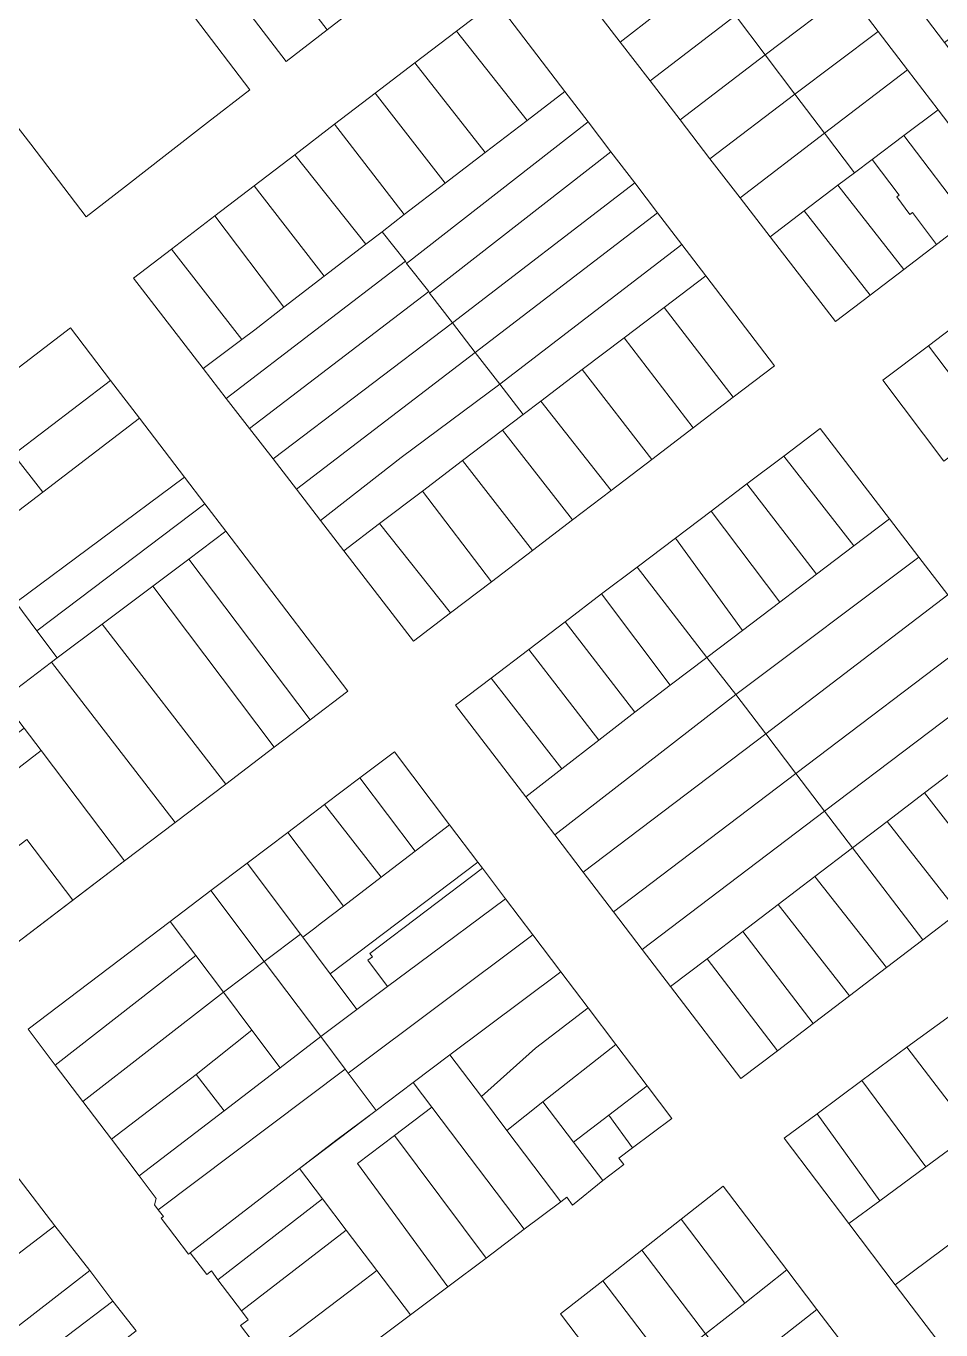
# Model space of a CAD drawing. Header units: metres. Extents: x 3873 to 16340, y -5213 to 3289.
# Drawn here: x 4145.7 to 4384.7, y 829.2 to 1169.7 of the extents above; entities that cross this region are included whole.
import ezdxf

# ---------------------------------------------------------------- set-up
doc = ezdxf.new("R2010")
doc.units = ezdxf.units.M
doc.layers.add('CONTEXTO-MANZANAS', color=8, linetype='Continuous', lineweight=0, plot=False)
doc.layers.add('CONTEXTO-PARCELAS', color=9, linetype='Continuous', lineweight=0, plot=False)

msp = doc.modelspace()

# ---------------------------------------------------------------- linework, layer by layer
at = {"layer": 'CONTEXTO-MANZANAS'}
for points in [[(4360.41, 1178.67), (4368.28, 1168.35), (4375.94, 1158.32), (4383.91, 1147.88), (4400.69, 1125.88), (4391.75, 1119.04), (4383.53, 1112.73), (4374.97, 1106.2), (4366.16, 1099.45), (4357.13, 1092.54), (4340.03, 1114.73), (4332.19, 1124.88), (4324.32, 1135.1), (4316.5, 1145.26), (4308.69, 1155.42), (4300.88, 1165.54), (4283.82, 1187.73)], [(4436.47, 1187.79), (4453.47, 1165.51), (4444.41, 1158.7), (4436.19, 1152.51), (4427.57, 1146.04), (4418.6, 1139.26), (4410.32, 1133.04), (4393.35, 1155.29), (4385.57, 1165.48), (4377.82, 1175.63)], [(4234.94, 1177.04), (4224.29, 1168.76), (4213.6, 1160.48), (4199.35, 1179.2)], [(4189.97, 1171.7), (4204.13, 1153.1), (4193.1, 1144.54), (4182.44, 1136.29), (4171.38, 1127.7), (4161.38, 1119.92), (4146.88, 1138.88), (4139.47, 1148.57), (4132.19, 1158.13), (4124.91, 1167.67), (4117.72, 1177.1)], [(4247.22, 1160.1), (4258.07, 1168.38), (4268.38, 1176.26), (4286.44, 1152.67), (4292.5, 1144.73), (4298.47, 1136.92), (4304.69, 1128.79), (4310.66, 1120.98), (4316.97, 1112.73), (4323.25, 1104.51), (4341.22, 1081.01), (4330.41, 1072.79), (4319.94, 1064.82), (4309.1, 1056.57), (4298.5, 1048.48), (4288.38, 1040.76), (4277.94, 1032.79), (4267.25, 1024.63), (4256.57, 1016.51), (4246.91, 1009.13), (4228.69, 1032.73), (4222.6, 1040.63), (4216.32, 1048.76), (4210.19, 1056.7), (4204.07, 1064.6), (4197.97, 1072.51), (4191.94, 1080.29), (4173.72, 1103.88), (4183.69, 1111.51), (4194.97, 1120.17), (4205.22, 1127.98), (4215.88, 1136.13), (4226.25, 1144.07), (4236.85, 1152.17), (4247.22, 1160.1)], [(4131.88, 1071.48), (4157.29, 1090.92), (4167.75, 1077.2)], [(4385.41, 1056.07), (4369.44, 1077.23), (4381.44, 1086.26), (4389.41, 1092.29)], [(4167.75, 1077.2), (4175.29, 1067.35), (4187.04, 1051.95), (4192.38, 1044.98), (4197.85, 1037.82), (4229.75, 996.04), (4219.91, 988.57), (4210.5, 981.42), (4197.85, 971.79), (4184.66, 961.76), (4171.41, 951.7), (4134.25, 923.51)], [(4333.94, 1050.17), (4343.63, 1057.42), (4353.13, 1064.63), (4371.25, 1041.04), (4378.91, 1031.07), (4386.47, 1021.23)], [(4389.25, 938.26), (4379.91, 931.1), (4370.47, 923.88), (4360.75, 916.48), (4351.28, 909.26), (4341.95, 902.13), (4332.41, 894.85), (4314.03, 918.88), (4306.63, 928.57), (4299.13, 938.38), (4291.22, 948.76), (4283.78, 958.48), (4276.19, 968.42), (4257.88, 992.35), (4267.16, 999.45), (4277, 1006.95), (4286.47, 1014.17), (4296, 1021.45), (4305.28, 1028.38), (4315.32, 1036.01), (4324.6, 1043.07), (4333.94, 1050.17)], [(4207.82, 822.35), (4201.72, 830.38), (4203.69, 831.88), (4201.94, 834.23), (4195.79, 842.35), (4194.07, 844.63), (4192.85, 843.7), (4188.5, 849.35), (4188.1, 849.04), (4180.94, 858.38), (4181.57, 858.85), (4180.22, 860.63), (4179.25, 861.88), (4179.69, 863.54), (4175.22, 869.45), (4167.97, 879.01), (4160.53, 888.84), (4153.29, 898.41), (4146.19, 907.79), (4183.32, 935.92), (4193.94, 943.95), (4203.44, 951.13), (4214.04, 959.17), (4223.63, 966.45), (4232.85, 973.42), (4241.88, 980.23)], [(4241.88, 980.23), (4256.32, 961.17), (4263.72, 951.38), (4264.91, 949.79), (4270.91, 941.85), (4278.07, 932.42), (4285.38, 922.76), (4292.47, 913.38), (4299.72, 903.79), (4307.91, 892.98), (4314.35, 884.48), (4304.13, 876.79), (4300.53, 874.1), (4301.82, 872.45), (4296.35, 868.23), (4288.38, 861.82), (4286.94, 863.88), (4285.38, 862.7), (4275.82, 855.51), (4265.85, 848.01), (4255.88, 840.51), (4246.1, 833.17), (4241.24, 829.51), (4233.25, 823.5)], [(4387.16, 911.38), (4401.44, 892.54), (4416.16, 873.13), (4425.19, 861.23), (4434.25, 849.26), (4440.94, 840.42), (4447.66, 831.57), (4461.13, 813.76), (4450.57, 805.95), (4439.41, 797.7), (4428.57, 789.7), (4417.69, 781.67), (4404.6, 798.95), (4400.18, 804.77), (4393.52, 813.56), (4386.35, 823.04), (4372.72, 841.04), (4360.63, 856.98), (4343.72, 879.29), (4352.32, 885.67), (4364.03, 894.35), (4375.78, 903.07), (4387.16, 911.38)], [(4110.24, 880.33), (4125.65, 892.2), (4143.87, 868.56), (4153.22, 856.45), (4162.29, 844.73), (4168.33, 836.75), (4174.47, 828.95)], [(4327.79, 866.78), (4344.42, 844.88), (4352.28, 834.53), (4360.15, 824.17), (4368.01, 813.82), (4375.88, 803.46), (4383.74, 793.11), (4400.37, 771.21), (4389.36, 762.56), (4379.14, 754.53), (4368.91, 746.5), (4357.9, 737.85), (4341.27, 759.76), (4333.4, 770.11), (4325.54, 780.47), (4317.67, 790.82), (4309.81, 801.17), (4301.95, 811.53), (4285.32, 833.43), (4296.33, 842.08), (4306.55, 850.1), (4316.78, 858.13), (4327.79, 866.78)]]:
    msp.add_lwpolyline(points, dxfattribs=at)
at = {"layer": 'CONTEXTO-PARCELAS'}
for points in [[(4224.29, 1168.76), (4210.13, 1187.29), (4220.94, 1195.42), (4234.94, 1177.04), (4224.29, 1168.76)], [(4224.29, 1168.76), (4210.13, 1187.29), (4220.94, 1195.42), (4234.94, 1177.04), (4224.29, 1168.76)], [(4283.82, 1187.73), (4293.53, 1195.13), (4310.57, 1173.01), (4300.88, 1165.54), (4283.82, 1187.73)], [(4283.82, 1187.73), (4293.53, 1195.13), (4310.57, 1173.01), (4300.88, 1165.54), (4283.82, 1187.73)], [(4283.82, 1187.73), (4293.53, 1195.13), (4310.57, 1173.01), (4300.88, 1165.54), (4283.82, 1187.73)], [(4377.82, 1175.63), (4399.28, 1191.82), (4406.94, 1181.57), (4385.57, 1165.48), (4377.82, 1175.63)], [(4377.82, 1175.63), (4399.28, 1191.82), (4406.94, 1181.57), (4385.57, 1165.48), (4377.82, 1175.63)], [(4338.75, 1162.2), (4330.97, 1172.48), (4352.53, 1189.01), (4360.41, 1178.67), (4338.75, 1162.2)], [(4338.75, 1162.2), (4330.97, 1172.48), (4352.53, 1189.01), (4360.41, 1178.67), (4338.75, 1162.2)], [(4338.75, 1162.2), (4330.97, 1172.48), (4352.53, 1189.01), (4360.41, 1178.67), (4338.75, 1162.2)], [(4199.35, 1179.2), (4210.13, 1187.29), (4224.29, 1168.76), (4213.6, 1160.48), (4199.35, 1179.2)], [(4199.35, 1179.2), (4210.13, 1187.29), (4224.29, 1168.76), (4213.6, 1160.48), (4199.35, 1179.2)], [(4319, 1179.51), (4323.41, 1182.45), (4330.97, 1172.48), (4308.69, 1155.42), (4300.88, 1165.54), (4310.57, 1173.01), (4319, 1179.51)], [(4319, 1179.51), (4323.41, 1182.45), (4330.97, 1172.48), (4308.69, 1155.42), (4300.88, 1165.54), (4310.57, 1173.01), (4319, 1179.51)], [(4319, 1179.51), (4323.41, 1182.45), (4330.97, 1172.48), (4308.69, 1155.42), (4300.88, 1165.54), (4310.57, 1173.01), (4319, 1179.51)], [(4338.75, 1162.2), (4360.41, 1178.67), (4368.28, 1168.35), (4346.53, 1151.92), (4338.75, 1162.2)], [(4338.75, 1162.2), (4360.41, 1178.67), (4368.28, 1168.35), (4346.53, 1151.92), (4338.75, 1162.2)], [(4338.75, 1162.2), (4360.41, 1178.67), (4368.28, 1168.35), (4346.53, 1151.92), (4338.75, 1162.2)], [(4258.07, 1168.38), (4268.38, 1176.26), (4286.44, 1152.67), (4276.53, 1145.07), (4258.07, 1168.38)], [(4258.07, 1168.38), (4268.38, 1176.26), (4286.44, 1152.67), (4276.53, 1145.07), (4258.07, 1168.38)], [(4258.07, 1168.38), (4268.38, 1176.26), (4286.44, 1152.67), (4276.53, 1145.07), (4258.07, 1168.38)], [(4308.69, 1155.42), (4330.97, 1172.48), (4338.75, 1162.2), (4316.5, 1145.26), (4308.69, 1155.42)], [(4308.69, 1155.42), (4330.97, 1172.48), (4338.75, 1162.2), (4316.5, 1145.26), (4308.69, 1155.42)], [(4308.69, 1155.42), (4330.97, 1172.48), (4338.75, 1162.2), (4316.5, 1145.26), (4308.69, 1155.42)], [(4247.22, 1160.1), (4258.07, 1168.38), (4276.53, 1145.07), (4265.6, 1136.67), (4247.22, 1160.1)], [(4247.22, 1160.1), (4258.07, 1168.38), (4276.53, 1145.07), (4265.6, 1136.67), (4247.22, 1160.1)], [(4247.22, 1160.1), (4258.07, 1168.38), (4276.53, 1145.07), (4265.6, 1136.67), (4247.22, 1160.1)], [(4346.53, 1151.92), (4368.28, 1168.35), (4375.94, 1158.32), (4354.25, 1141.73), (4346.53, 1151.92)], [(4346.53, 1151.92), (4368.28, 1168.35), (4375.94, 1158.32), (4354.25, 1141.73), (4346.53, 1151.92)], [(4346.53, 1151.92), (4368.28, 1168.35), (4375.94, 1158.32), (4354.25, 1141.73), (4346.53, 1151.92)], [(4316.5, 1145.26), (4338.75, 1162.2), (4346.53, 1151.92), (4324.32, 1135.1), (4316.5, 1145.26)], [(4316.5, 1145.26), (4338.75, 1162.2), (4346.53, 1151.92), (4324.32, 1135.1), (4316.5, 1145.26)], [(4316.5, 1145.26), (4338.75, 1162.2), (4346.53, 1151.92), (4324.32, 1135.1), (4316.5, 1145.26)], [(4236.85, 1152.17), (4247.22, 1160.1), (4265.6, 1136.67), (4255.13, 1128.67), (4236.85, 1152.17)], [(4236.85, 1152.17), (4247.22, 1160.1), (4265.6, 1136.67), (4255.13, 1128.67), (4236.85, 1152.17)], [(4236.85, 1152.17), (4247.22, 1160.1), (4265.6, 1136.67), (4255.13, 1128.67), (4236.85, 1152.17)], [(4362.1, 1131.42), (4354.25, 1141.73), (4375.94, 1158.32), (4383.91, 1147.88), (4374.97, 1141.13), (4366.66, 1134.85), (4362.1, 1131.42)], [(4362.1, 1131.42), (4354.25, 1141.73), (4375.94, 1158.32), (4383.91, 1147.88), (4374.97, 1141.13), (4366.66, 1134.85), (4362.1, 1131.42)], [(4362.1, 1131.42), (4354.25, 1141.73), (4375.94, 1158.32), (4383.91, 1147.88), (4374.97, 1141.13), (4366.66, 1134.85), (4362.1, 1131.42)], [(4226.25, 1144.07), (4236.85, 1152.17), (4255.13, 1128.67), (4244.47, 1120.48), (4226.25, 1144.07)], [(4226.25, 1144.07), (4236.85, 1152.17), (4255.13, 1128.67), (4244.47, 1120.48), (4226.25, 1144.07)], [(4226.25, 1144.07), (4236.85, 1152.17), (4255.13, 1128.67), (4244.47, 1120.48), (4226.25, 1144.07)], [(4255.13, 1128.67), (4265.6, 1136.67), (4276.53, 1145.07), (4286.44, 1152.67), (4292.5, 1144.73), (4245.07, 1107.73), (4244.79, 1108.35), (4238.66, 1116.01), (4244.47, 1120.48), (4255.13, 1128.67)], [(4255.13, 1128.67), (4265.6, 1136.67), (4276.53, 1145.07), (4286.44, 1152.67), (4292.5, 1144.73), (4245.07, 1107.73), (4244.79, 1108.35), (4238.66, 1116.01), (4244.47, 1120.48), (4255.13, 1128.67)], [(4255.13, 1128.67), (4265.6, 1136.67), (4276.53, 1145.07), (4286.44, 1152.67), (4292.5, 1144.73), (4245.07, 1107.73), (4244.79, 1108.35), (4238.66, 1116.01), (4244.47, 1120.48), (4255.13, 1128.67)], [(4324.32, 1135.1), (4346.53, 1151.92), (4354.25, 1141.73), (4332.19, 1124.88), (4324.32, 1135.1)], [(4324.32, 1135.1), (4346.53, 1151.92), (4354.25, 1141.73), (4332.19, 1124.88), (4324.32, 1135.1)], [(4324.32, 1135.1), (4346.53, 1151.92), (4354.25, 1141.73), (4332.19, 1124.88), (4324.32, 1135.1)], [(4374.97, 1141.13), (4383.91, 1147.88), (4400.69, 1125.88), (4391.75, 1119.04), (4374.97, 1141.13)], [(4374.97, 1141.13), (4383.91, 1147.88), (4400.69, 1125.88), (4391.75, 1119.04), (4374.97, 1141.13)], [(4374.97, 1141.13), (4383.91, 1147.88), (4400.69, 1125.88), (4391.75, 1119.04), (4374.97, 1141.13)], [(4251.1, 1099.95), (4250.88, 1100.42), (4245.07, 1107.73), (4292.5, 1144.73), (4298.47, 1136.92), (4251.1, 1099.95)], [(4251.1, 1099.95), (4250.88, 1100.42), (4245.07, 1107.73), (4292.5, 1144.73), (4298.47, 1136.92), (4251.1, 1099.95)], [(4251.1, 1099.95), (4250.88, 1100.42), (4245.07, 1107.73), (4292.5, 1144.73), (4298.47, 1136.92), (4251.1, 1099.95)], [(4215.88, 1136.13), (4226.25, 1144.07), (4244.47, 1120.48), (4238.66, 1116.01), (4234.44, 1112.79), (4215.88, 1136.13)], [(4215.88, 1136.13), (4226.25, 1144.07), (4244.47, 1120.48), (4238.66, 1116.01), (4234.44, 1112.79), (4215.88, 1136.13)], [(4215.88, 1136.13), (4226.25, 1144.07), (4244.47, 1120.48), (4238.66, 1116.01), (4234.44, 1112.79), (4215.88, 1136.13)], [(4332.19, 1124.88), (4354.25, 1141.73), (4362.1, 1131.42), (4357.75, 1128.17), (4348.91, 1121.45), (4340.03, 1114.73), (4332.19, 1124.88)], [(4332.19, 1124.88), (4354.25, 1141.73), (4362.1, 1131.42), (4357.75, 1128.17), (4348.91, 1121.45), (4340.03, 1114.73), (4332.19, 1124.88)], [(4332.19, 1124.88), (4354.25, 1141.73), (4362.1, 1131.42), (4357.75, 1128.17), (4348.91, 1121.45), (4340.03, 1114.73), (4332.19, 1124.88)], [(4383.53, 1112.73), (4377.22, 1121.04), (4376.53, 1120.51), (4373.13, 1125.17), (4373.72, 1125.6), (4366.66, 1134.85), (4374.97, 1141.13), (4391.75, 1119.04), (4383.53, 1112.73)], [(4383.53, 1112.73), (4377.22, 1121.04), (4376.53, 1120.51), (4373.13, 1125.17), (4373.72, 1125.6), (4366.66, 1134.85), (4374.97, 1141.13), (4391.75, 1119.04), (4383.53, 1112.73)], [(4383.53, 1112.73), (4377.22, 1121.04), (4376.53, 1120.51), (4373.13, 1125.17), (4373.72, 1125.6), (4366.66, 1134.85), (4374.97, 1141.13), (4391.75, 1119.04), (4383.53, 1112.73)], [(4205.22, 1127.98), (4215.88, 1136.13), (4234.44, 1112.79), (4223.57, 1104.45), (4205.22, 1127.98)], [(4205.22, 1127.98), (4215.88, 1136.13), (4234.44, 1112.79), (4223.57, 1104.45), (4205.22, 1127.98)], [(4205.22, 1127.98), (4215.88, 1136.13), (4234.44, 1112.79), (4223.57, 1104.45), (4205.22, 1127.98)], [(4257.03, 1092.23), (4251.1, 1099.95), (4298.47, 1136.92), (4304.69, 1128.79), (4257.03, 1092.23)], [(4257.03, 1092.23), (4251.1, 1099.95), (4298.47, 1136.92), (4304.69, 1128.79), (4257.03, 1092.23)], [(4257.03, 1092.23), (4251.1, 1099.95), (4298.47, 1136.92), (4304.69, 1128.79), (4257.03, 1092.23)], [(4362.1, 1131.42), (4366.66, 1134.85), (4373.72, 1125.6), (4373.13, 1125.17), (4376.53, 1120.51), (4377.22, 1121.04), (4383.53, 1112.73), (4374.97, 1106.2), (4357.75, 1128.17), (4362.1, 1131.42)], [(4362.1, 1131.42), (4366.66, 1134.85), (4373.72, 1125.6), (4373.13, 1125.17), (4376.53, 1120.51), (4377.22, 1121.04), (4383.53, 1112.73), (4374.97, 1106.2), (4357.75, 1128.17), (4362.1, 1131.42)], [(4362.1, 1131.42), (4366.66, 1134.85), (4373.72, 1125.6), (4373.13, 1125.17), (4376.53, 1120.51), (4377.22, 1121.04), (4383.53, 1112.73), (4374.97, 1106.2), (4357.75, 1128.17), (4362.1, 1131.42)], [(4194.97, 1120.17), (4205.22, 1127.98), (4223.57, 1104.45), (4213, 1096.29), (4194.97, 1120.17)], [(4194.97, 1120.17), (4205.22, 1127.98), (4223.57, 1104.45), (4213, 1096.29), (4194.97, 1120.17)], [(4194.97, 1120.17), (4205.22, 1127.98), (4223.57, 1104.45), (4213, 1096.29), (4194.97, 1120.17)], [(4257.03, 1092.23), (4304.69, 1128.79), (4310.66, 1120.98), (4263.03, 1084.51), (4257.03, 1092.23)], [(4257.03, 1092.23), (4304.69, 1128.79), (4310.66, 1120.98), (4263.03, 1084.51), (4257.03, 1092.23)], [(4257.03, 1092.23), (4304.69, 1128.79), (4310.66, 1120.98), (4263.03, 1084.51), (4257.03, 1092.23)], [(4348.91, 1121.45), (4357.75, 1128.17), (4374.97, 1106.2), (4366.16, 1099.45), (4348.91, 1121.45)], [(4348.91, 1121.45), (4357.75, 1128.17), (4374.97, 1106.2), (4366.16, 1099.45), (4348.91, 1121.45)], [(4348.91, 1121.45), (4357.75, 1128.17), (4374.97, 1106.2), (4366.16, 1099.45), (4348.91, 1121.45)], [(4269.44, 1076.23), (4263.03, 1084.51), (4310.66, 1120.98), (4316.97, 1112.73), (4269.44, 1076.23)], [(4269.44, 1076.23), (4263.03, 1084.51), (4310.66, 1120.98), (4316.97, 1112.73), (4269.44, 1076.23)], [(4269.44, 1076.23), (4263.03, 1084.51), (4310.66, 1120.98), (4316.97, 1112.73), (4269.44, 1076.23)], [(4357.13, 1092.54), (4340.03, 1114.73), (4348.91, 1121.45), (4366.16, 1099.45), (4357.13, 1092.54)], [(4357.13, 1092.54), (4340.03, 1114.73), (4348.91, 1121.45), (4366.16, 1099.45), (4357.13, 1092.54)], [(4357.13, 1092.54), (4340.03, 1114.73), (4348.91, 1121.45), (4366.16, 1099.45), (4357.13, 1092.54)], [(4202.04, 1087.88), (4183.69, 1111.51), (4194.97, 1120.17), (4213, 1096.29), (4205.41, 1090.42), (4202.04, 1087.88)], [(4202.04, 1087.88), (4183.69, 1111.51), (4194.97, 1120.17), (4213, 1096.29), (4205.41, 1090.42), (4202.04, 1087.88)], [(4202.04, 1087.88), (4183.69, 1111.51), (4194.97, 1120.17), (4213, 1096.29), (4205.41, 1090.42), (4202.04, 1087.88)], [(4191.94, 1080.29), (4202.04, 1087.88), (4205.41, 1090.42), (4213, 1096.29), (4223.57, 1104.45), (4234.44, 1112.79), (4238.66, 1116.01), (4244.79, 1108.35), (4197.97, 1072.51), (4191.94, 1080.29)], [(4191.94, 1080.29), (4202.04, 1087.88), (4205.41, 1090.42), (4213, 1096.29), (4223.57, 1104.45), (4234.44, 1112.79), (4238.66, 1116.01), (4244.79, 1108.35), (4197.97, 1072.51), (4191.94, 1080.29)], [(4191.94, 1080.29), (4202.04, 1087.88), (4205.41, 1090.42), (4213, 1096.29), (4223.57, 1104.45), (4234.44, 1112.79), (4238.66, 1116.01), (4244.79, 1108.35), (4197.97, 1072.51), (4191.94, 1080.29)], [(4173.72, 1103.88), (4183.69, 1111.51), (4202.04, 1087.88), (4191.94, 1080.29), (4173.72, 1103.88)], [(4173.72, 1103.88), (4183.69, 1111.51), (4202.04, 1087.88), (4191.94, 1080.29), (4173.72, 1103.88)], [(4173.72, 1103.88), (4183.69, 1111.51), (4202.04, 1087.88), (4191.94, 1080.29), (4173.72, 1103.88)], [(4269.44, 1076.23), (4316.97, 1112.73), (4323.25, 1104.51), (4312.38, 1096.26), (4301.94, 1088.32), (4290.97, 1080.01), (4280.1, 1071.76), (4275.57, 1068.32), (4269.44, 1076.23)], [(4269.44, 1076.23), (4316.97, 1112.73), (4323.25, 1104.51), (4312.38, 1096.26), (4301.94, 1088.32), (4290.97, 1080.01), (4280.1, 1071.76), (4275.57, 1068.32), (4269.44, 1076.23)], [(4269.44, 1076.23), (4316.97, 1112.73), (4323.25, 1104.51), (4312.38, 1096.26), (4301.94, 1088.32), (4290.97, 1080.01), (4280.1, 1071.76), (4275.57, 1068.32), (4269.44, 1076.23)], [(4204.07, 1064.6), (4197.97, 1072.51), (4244.79, 1108.35), (4245.07, 1107.73), (4250.88, 1100.42), (4204.07, 1064.6)], [(4204.07, 1064.6), (4197.97, 1072.51), (4244.79, 1108.35), (4245.07, 1107.73), (4250.88, 1100.42), (4204.07, 1064.6)], [(4204.07, 1064.6), (4197.97, 1072.51), (4244.79, 1108.35), (4245.07, 1107.73), (4250.88, 1100.42), (4204.07, 1064.6)], [(4312.38, 1096.26), (4323.25, 1104.51), (4341.22, 1081.01), (4330.41, 1072.79), (4312.38, 1096.26)], [(4312.38, 1096.26), (4323.25, 1104.51), (4341.22, 1081.01), (4330.41, 1072.79), (4312.38, 1096.26)], [(4312.38, 1096.26), (4323.25, 1104.51), (4341.22, 1081.01), (4330.41, 1072.79), (4312.38, 1096.26)], [(4204.07, 1064.6), (4250.88, 1100.42), (4251.1, 1099.95), (4257.03, 1092.23), (4210.19, 1056.7), (4204.07, 1064.6)], [(4204.07, 1064.6), (4250.88, 1100.42), (4251.1, 1099.95), (4257.03, 1092.23), (4210.19, 1056.7), (4204.07, 1064.6)], [(4204.07, 1064.6), (4250.88, 1100.42), (4251.1, 1099.95), (4257.03, 1092.23), (4210.19, 1056.7), (4204.07, 1064.6)], [(4301.94, 1088.32), (4312.38, 1096.26), (4330.41, 1072.79), (4319.94, 1064.82), (4301.94, 1088.32)], [(4301.94, 1088.32), (4312.38, 1096.26), (4330.41, 1072.79), (4319.94, 1064.82), (4301.94, 1088.32)], [(4301.94, 1088.32), (4312.38, 1096.26), (4330.41, 1072.79), (4319.94, 1064.82), (4301.94, 1088.32)], [(4157.29, 1090.92), (4167.75, 1077.2), (4142.38, 1057.85), (4131.88, 1071.48), (4157.29, 1090.92)], [(4157.29, 1090.92), (4167.75, 1077.2), (4142.38, 1057.85), (4131.88, 1071.48), (4157.29, 1090.92)], [(4216.32, 1048.76), (4210.19, 1056.7), (4257.03, 1092.23), (4263.03, 1084.51), (4216.32, 1048.76)], [(4216.32, 1048.76), (4210.19, 1056.7), (4257.03, 1092.23), (4263.03, 1084.51), (4216.32, 1048.76)], [(4216.32, 1048.76), (4210.19, 1056.7), (4257.03, 1092.23), (4263.03, 1084.51), (4216.32, 1048.76)], [(4397.41, 1065.1), (4381.44, 1086.26), (4389.41, 1092.29), (4405.41, 1071.13), (4397.41, 1065.1)], [(4397.41, 1065.1), (4381.44, 1086.26), (4389.41, 1092.29), (4405.41, 1071.13), (4397.41, 1065.1)], [(4397.41, 1065.1), (4381.44, 1086.26), (4389.41, 1092.29), (4405.41, 1071.13), (4397.41, 1065.1)], [(4309.1, 1056.57), (4290.97, 1080.01), (4301.94, 1088.32), (4319.94, 1064.82), (4309.1, 1056.57)], [(4309.1, 1056.57), (4290.97, 1080.01), (4301.94, 1088.32), (4319.94, 1064.82), (4309.1, 1056.57)], [(4309.1, 1056.57), (4290.97, 1080.01), (4301.94, 1088.32), (4319.94, 1064.82), (4309.1, 1056.57)], [(4369.44, 1077.23), (4381.44, 1086.26), (4397.41, 1065.1), (4385.41, 1056.07), (4369.44, 1077.23)], [(4369.44, 1077.23), (4381.44, 1086.26), (4397.41, 1065.1), (4385.41, 1056.07), (4369.44, 1077.23)], [(4369.44, 1077.23), (4381.44, 1086.26), (4397.41, 1065.1), (4385.41, 1056.07), (4369.44, 1077.23)], [(4269.44, 1076.23), (4243.66, 1057.1), (4222.6, 1040.63), (4216.32, 1048.76), (4263.03, 1084.51), (4269.44, 1076.23)], [(4269.44, 1076.23), (4243.66, 1057.1), (4222.6, 1040.63), (4216.32, 1048.76), (4263.03, 1084.51), (4269.44, 1076.23)], [(4269.44, 1076.23), (4243.66, 1057.1), (4222.6, 1040.63), (4216.32, 1048.76), (4263.03, 1084.51), (4269.44, 1076.23)], [(4298.5, 1048.48), (4280.1, 1071.76), (4290.97, 1080.01), (4309.1, 1056.57), (4298.5, 1048.48)], [(4298.5, 1048.48), (4280.1, 1071.76), (4290.97, 1080.01), (4309.1, 1056.57), (4298.5, 1048.48)], [(4298.5, 1048.48), (4280.1, 1071.76), (4290.97, 1080.01), (4309.1, 1056.57), (4298.5, 1048.48)], [(4167.75, 1077.2), (4175.29, 1067.35), (4150.04, 1047.98), (4142.38, 1057.85), (4167.75, 1077.2)], [(4167.75, 1077.2), (4175.29, 1067.35), (4150.04, 1047.98), (4142.38, 1057.85), (4167.75, 1077.2)], [(4275.57, 1068.32), (4270.13, 1064.2), (4259.66, 1056.26), (4249.19, 1048.29), (4238, 1039.82), (4228.69, 1032.73), (4222.6, 1040.63), (4243.66, 1057.1), (4269.44, 1076.23), (4275.57, 1068.32)], [(4275.57, 1068.32), (4270.13, 1064.2), (4259.66, 1056.26), (4249.19, 1048.29), (4238, 1039.82), (4228.69, 1032.73), (4222.6, 1040.63), (4243.66, 1057.1), (4269.44, 1076.23), (4275.57, 1068.32)], [(4275.57, 1068.32), (4270.13, 1064.2), (4259.66, 1056.26), (4249.19, 1048.29), (4238, 1039.82), (4228.69, 1032.73), (4222.6, 1040.63), (4243.66, 1057.1), (4269.44, 1076.23), (4275.57, 1068.32)], [(4131.88, 1071.48), (4142.38, 1057.85), (4150.04, 1047.98), (4140.82, 1040.92), (4123, 1064.7), (4131.88, 1071.48)], [(4131.88, 1071.48), (4142.38, 1057.85), (4150.04, 1047.98), (4140.82, 1040.92), (4123, 1064.7), (4131.88, 1071.48)], [(4288.38, 1040.76), (4270.13, 1064.2), (4275.57, 1068.32), (4280.1, 1071.76), (4298.5, 1048.48), (4288.38, 1040.76)], [(4288.38, 1040.76), (4270.13, 1064.2), (4275.57, 1068.32), (4280.1, 1071.76), (4298.5, 1048.48), (4288.38, 1040.76)], [(4288.38, 1040.76), (4270.13, 1064.2), (4275.57, 1068.32), (4280.1, 1071.76), (4298.5, 1048.48), (4288.38, 1040.76)], [(4131.19, 1010.23), (4122.13, 1021.55), (4122.38, 1021.73), (4134.41, 1030.73), (4131.85, 1034.04), (4140.82, 1040.92), (4150.04, 1047.98), (4175.29, 1067.35), (4187.04, 1051.95), (4143, 1019.17), (4131.19, 1010.23)], [(4131.19, 1010.23), (4122.13, 1021.55), (4122.38, 1021.73), (4134.41, 1030.73), (4131.85, 1034.04), (4140.82, 1040.92), (4150.04, 1047.98), (4175.29, 1067.35), (4187.04, 1051.95), (4143, 1019.17), (4131.19, 1010.23)], [(4259.66, 1056.26), (4270.13, 1064.2), (4288.38, 1040.76), (4277.94, 1032.79), (4259.66, 1056.26)], [(4259.66, 1056.26), (4270.13, 1064.2), (4288.38, 1040.76), (4277.94, 1032.79), (4259.66, 1056.26)], [(4259.66, 1056.26), (4270.13, 1064.2), (4288.38, 1040.76), (4277.94, 1032.79), (4259.66, 1056.26)], [(4343.63, 1057.42), (4353.13, 1064.63), (4371.25, 1041.04), (4361.94, 1033.98), (4343.63, 1057.42)], [(4343.63, 1057.42), (4353.13, 1064.63), (4371.25, 1041.04), (4361.94, 1033.98), (4343.63, 1057.42)], [(4249.19, 1048.29), (4259.66, 1056.26), (4277.94, 1032.79), (4267.25, 1024.63), (4249.19, 1048.29)], [(4249.19, 1048.29), (4259.66, 1056.26), (4277.94, 1032.79), (4267.25, 1024.63), (4249.19, 1048.29)], [(4249.19, 1048.29), (4259.66, 1056.26), (4277.94, 1032.79), (4267.25, 1024.63), (4249.19, 1048.29)], [(4333.94, 1050.17), (4343.63, 1057.42), (4361.94, 1033.98), (4352.16, 1026.57), (4333.94, 1050.17)], [(4333.94, 1050.17), (4343.63, 1057.42), (4361.94, 1033.98), (4352.16, 1026.57), (4333.94, 1050.17)], [(4148.5, 1011.82), (4143, 1019.17), (4187.04, 1051.95), (4192.38, 1044.98), (4148.5, 1011.82)], [(4148.5, 1011.82), (4143, 1019.17), (4187.04, 1051.95), (4192.38, 1044.98), (4148.5, 1011.82)], [(4324.6, 1043.07), (4333.94, 1050.17), (4352.16, 1026.57), (4342.6, 1019.32), (4324.6, 1043.07)], [(4324.6, 1043.07), (4333.94, 1050.17), (4352.16, 1026.57), (4342.6, 1019.32), (4324.6, 1043.07)], [(4238, 1039.82), (4249.19, 1048.29), (4267.25, 1024.63), (4256.57, 1016.51), (4238, 1039.82)], [(4238, 1039.82), (4249.19, 1048.29), (4267.25, 1024.63), (4256.57, 1016.51), (4238, 1039.82)], [(4238, 1039.82), (4249.19, 1048.29), (4267.25, 1024.63), (4256.57, 1016.51), (4238, 1039.82)], [(4148.5, 1011.82), (4192.38, 1044.98), (4197.85, 1037.82), (4188.16, 1030.54), (4178.75, 1023.48), (4165.57, 1013.54), (4153.82, 1004.73), (4148.5, 1011.82)], [(4148.5, 1011.82), (4192.38, 1044.98), (4197.85, 1037.82), (4188.16, 1030.54), (4178.75, 1023.48), (4165.57, 1013.54), (4153.82, 1004.73), (4148.5, 1011.82)], [(4315.32, 1036.01), (4324.6, 1043.07), (4342.6, 1019.32), (4332.82, 1011.92), (4315.32, 1036.01)], [(4315.32, 1036.01), (4324.6, 1043.07), (4342.6, 1019.32), (4332.82, 1011.92), (4315.32, 1036.01)], [(4228.69, 1032.73), (4238, 1039.82), (4256.57, 1016.51), (4246.91, 1009.13), (4228.69, 1032.73)], [(4228.69, 1032.73), (4238, 1039.82), (4256.57, 1016.51), (4246.91, 1009.13), (4228.69, 1032.73)], [(4228.69, 1032.73), (4238, 1039.82), (4256.57, 1016.51), (4246.91, 1009.13), (4228.69, 1032.73)], [(4323.47, 1004.82), (4332.82, 1011.92), (4342.6, 1019.32), (4352.16, 1026.57), (4361.94, 1033.98), (4371.25, 1041.04), (4378.91, 1031.07), (4331.1, 995.13), (4323.47, 1004.82)], [(4323.47, 1004.82), (4332.82, 1011.92), (4342.6, 1019.32), (4352.16, 1026.57), (4361.94, 1033.98), (4371.25, 1041.04), (4378.91, 1031.07), (4331.1, 995.13), (4323.47, 1004.82)], [(4188.16, 1030.54), (4197.85, 1037.82), (4229.75, 996.04), (4219.91, 988.57), (4188.16, 1030.54)], [(4188.16, 1030.54), (4197.85, 1037.82), (4229.75, 996.04), (4219.91, 988.57), (4188.16, 1030.54)], [(4305.28, 1028.38), (4315.32, 1036.01), (4332.82, 1011.92), (4323.47, 1004.82), (4305.28, 1028.38)], [(4305.28, 1028.38), (4315.32, 1036.01), (4332.82, 1011.92), (4323.47, 1004.82), (4305.28, 1028.38)], [(4178.75, 1023.48), (4188.16, 1030.54), (4219.91, 988.57), (4210.5, 981.42), (4178.75, 1023.48)], [(4178.75, 1023.48), (4188.16, 1030.54), (4219.91, 988.57), (4210.5, 981.42), (4178.75, 1023.48)], [(4296, 1021.45), (4305.28, 1028.38), (4323.47, 1004.82), (4313.94, 997.6), (4296, 1021.45)], [(4296, 1021.45), (4305.28, 1028.38), (4323.47, 1004.82), (4313.94, 997.6), (4296, 1021.45)], [(4338.88, 984.92), (4331.1, 995.13), (4378.91, 1031.07), (4386.47, 1021.23), (4338.88, 984.92)], [(4338.88, 984.92), (4331.1, 995.13), (4378.91, 1031.07), (4386.47, 1021.23), (4338.88, 984.92)], [(4197.85, 971.79), (4165.57, 1013.54), (4178.75, 1023.48), (4210.5, 981.42), (4197.85, 971.79)], [(4197.85, 971.79), (4165.57, 1013.54), (4178.75, 1023.48), (4210.5, 981.42), (4197.85, 971.79)], [(4091.16, 979.85), (4131.19, 1010.23), (4143, 1019.17), (4148.5, 1011.82), (4153.82, 1004.73), (4152.32, 1003.6), (4139.5, 993.88), (4102.13, 965.51), (4091.16, 979.85)], [(4091.16, 979.85), (4131.19, 1010.23), (4143, 1019.17), (4148.5, 1011.82), (4153.82, 1004.73), (4152.32, 1003.6), (4139.5, 993.88), (4102.13, 965.51), (4091.16, 979.85)], [(4286.47, 1014.17), (4296, 1021.45), (4313.94, 997.6), (4304.66, 990.57), (4286.47, 1014.17)], [(4286.47, 1014.17), (4296, 1021.45), (4313.94, 997.6), (4304.66, 990.57), (4286.47, 1014.17)], [(4346.78, 974.54), (4338.88, 984.92), (4386.47, 1021.23), (4394.53, 1010.76), (4346.78, 974.54)], [(4346.78, 974.54), (4338.88, 984.92), (4386.47, 1021.23), (4394.53, 1010.76), (4346.78, 974.54)], [(4153.82, 1004.73), (4165.57, 1013.54), (4197.85, 971.79), (4184.66, 961.76), (4152.32, 1003.6), (4153.82, 1004.73)], [(4153.82, 1004.73), (4165.57, 1013.54), (4197.85, 971.79), (4184.66, 961.76), (4152.32, 1003.6), (4153.82, 1004.73)], [(4277, 1006.95), (4286.47, 1014.17), (4304.66, 990.57), (4295.28, 983.26), (4277, 1006.95)], [(4277, 1006.95), (4286.47, 1014.17), (4304.66, 990.57), (4295.28, 983.26), (4277, 1006.95)], [(4346.78, 974.54), (4394.53, 1010.76), (4402.1, 1000.95), (4354.28, 964.7), (4346.78, 974.54)], [(4346.78, 974.54), (4394.53, 1010.76), (4402.1, 1000.95), (4354.28, 964.7), (4346.78, 974.54)], [(4267.16, 999.45), (4277, 1006.95), (4295.28, 983.26), (4285.63, 975.76), (4267.16, 999.45)], [(4267.16, 999.45), (4277, 1006.95), (4295.28, 983.26), (4285.63, 975.76), (4267.16, 999.45)], [(4285.63, 975.76), (4295.28, 983.26), (4304.66, 990.57), (4313.94, 997.6), (4323.47, 1004.82), (4331.1, 995.13), (4283.78, 958.48), (4276.19, 968.42), (4285.63, 975.76)], [(4285.63, 975.76), (4295.28, 983.26), (4304.66, 990.57), (4313.94, 997.6), (4323.47, 1004.82), (4331.1, 995.13), (4283.78, 958.48), (4276.19, 968.42), (4285.63, 975.76)], [(4139.5, 993.88), (4152.32, 1003.6), (4184.66, 961.76), (4171.41, 951.7), (4149.6, 980.54), (4145.15, 986.42), (4139.5, 993.88)], [(4139.5, 993.88), (4152.32, 1003.6), (4184.66, 961.76), (4171.41, 951.7), (4149.6, 980.54), (4145.15, 986.42), (4139.5, 993.88)], [(4257.88, 992.35), (4267.16, 999.45), (4285.63, 975.76), (4276.19, 968.42), (4257.88, 992.35)], [(4257.88, 992.35), (4267.16, 999.45), (4285.63, 975.76), (4276.19, 968.42), (4257.88, 992.35)], [(4402.1, 1000.95), (4409.35, 991.51), (4399.53, 984.04), (4389.75, 976.6), (4380.35, 969.48), (4370.63, 962.04), (4361.6, 955.13), (4354.28, 964.7), (4402.1, 1000.95)], [(4402.1, 1000.95), (4409.35, 991.51), (4399.53, 984.04), (4389.75, 976.6), (4380.35, 969.48), (4370.63, 962.04), (4361.6, 955.13), (4354.28, 964.7), (4402.1, 1000.95)], [(4283.78, 958.48), (4331.1, 995.13), (4338.88, 984.92), (4291.22, 948.76), (4283.78, 958.48)], [(4283.78, 958.48), (4331.1, 995.13), (4338.88, 984.92), (4291.22, 948.76), (4283.78, 958.48)], [(4132.01, 976.36), (4145.15, 986.42), (4149.6, 980.54), (4112.5, 951.95), (4107.52, 958.46), (4121.78, 969.62), (4131.49, 977.05), (4132.01, 976.36)], [(4132.01, 976.36), (4145.15, 986.42), (4149.6, 980.54), (4112.5, 951.95), (4107.52, 958.46), (4121.78, 969.62), (4131.49, 977.05), (4132.01, 976.36)], [(4299.13, 938.38), (4291.22, 948.76), (4338.88, 984.92), (4346.78, 974.54), (4299.13, 938.38)], [(4299.13, 938.38), (4291.22, 948.76), (4338.88, 984.92), (4346.78, 974.54), (4299.13, 938.38)], [(4122.22, 939.24), (4112.5, 951.95), (4149.6, 980.54), (4171.41, 951.7), (4157.87, 941.42), (4145.83, 957.29), (4122.22, 939.24)], [(4122.22, 939.24), (4112.5, 951.95), (4149.6, 980.54), (4171.41, 951.7), (4157.87, 941.42), (4145.83, 957.29), (4122.22, 939.24)], [(4247.28, 954.23), (4232.85, 973.42), (4241.88, 980.23), (4256.32, 961.17), (4247.28, 954.23)], [(4247.28, 954.23), (4232.85, 973.42), (4241.88, 980.23), (4256.32, 961.17), (4247.28, 954.23)], [(4247.28, 954.23), (4232.85, 973.42), (4241.88, 980.23), (4256.32, 961.17), (4247.28, 954.23)], [(4299.13, 938.38), (4346.78, 974.54), (4354.28, 964.7), (4306.63, 928.57), (4299.13, 938.38)], [(4299.13, 938.38), (4346.78, 974.54), (4354.28, 964.7), (4306.63, 928.57), (4299.13, 938.38)], [(4398.88, 945.6), (4380.35, 969.48), (4389.75, 976.6), (4408.44, 952.88), (4398.88, 945.6)], [(4398.88, 945.6), (4380.35, 969.48), (4389.75, 976.6), (4408.44, 952.88), (4398.88, 945.6)], [(4238.44, 947.48), (4223.63, 966.45), (4232.85, 973.42), (4247.28, 954.23), (4238.44, 947.48)], [(4238.44, 947.48), (4223.63, 966.45), (4232.85, 973.42), (4247.28, 954.23), (4238.44, 947.48)], [(4238.44, 947.48), (4223.63, 966.45), (4232.85, 973.42), (4247.28, 954.23), (4238.44, 947.48)], [(4389.25, 938.26), (4370.63, 962.04), (4380.35, 969.48), (4398.88, 945.6), (4389.25, 938.26)], [(4389.25, 938.26), (4370.63, 962.04), (4380.35, 969.48), (4398.88, 945.6), (4389.25, 938.26)], [(4228.57, 939.92), (4214.04, 959.17), (4223.63, 966.45), (4238.44, 947.48), (4228.57, 939.92)], [(4228.57, 939.92), (4214.04, 959.17), (4223.63, 966.45), (4238.44, 947.48), (4228.57, 939.92)], [(4228.57, 939.92), (4214.04, 959.17), (4223.63, 966.45), (4238.44, 947.48), (4228.57, 939.92)], [(4306.63, 928.57), (4354.28, 964.7), (4361.6, 955.13), (4351.69, 947.6), (4342.1, 940.29), (4332.88, 933.26), (4323.58, 926.17), (4314.03, 918.88), (4306.63, 928.57)], [(4306.63, 928.57), (4354.28, 964.7), (4361.6, 955.13), (4351.69, 947.6), (4342.1, 940.29), (4332.88, 933.26), (4323.58, 926.17), (4314.03, 918.88), (4306.63, 928.57)], [(4228.57, 939.92), (4238.44, 947.48), (4247.28, 954.23), (4256.32, 961.17), (4263.72, 951.38), (4225.1, 922.26), (4217.97, 931.76), (4220.79, 933.88), (4222.88, 935.57), (4228.57, 939.92)], [(4228.57, 939.92), (4238.44, 947.48), (4247.28, 954.23), (4256.32, 961.17), (4263.72, 951.38), (4225.1, 922.26), (4217.97, 931.76), (4220.79, 933.88), (4222.88, 935.57), (4228.57, 939.92)], [(4228.57, 939.92), (4238.44, 947.48), (4247.28, 954.23), (4256.32, 961.17), (4263.72, 951.38), (4225.1, 922.26), (4217.97, 931.76), (4220.79, 933.88), (4222.88, 935.57), (4228.57, 939.92)], [(4361.6, 955.13), (4370.63, 962.04), (4389.25, 938.26), (4379.91, 931.1), (4361.6, 955.13)], [(4361.6, 955.13), (4370.63, 962.04), (4389.25, 938.26), (4379.91, 931.1), (4361.6, 955.13)], [(4145.83, 957.29), (4157.87, 941.42), (4134.25, 923.51), (4122.22, 939.24), (4145.83, 957.29)], [(4145.83, 957.29), (4157.87, 941.42), (4134.25, 923.51), (4122.22, 939.24), (4145.83, 957.29)], [(4217.97, 931.76), (4217.35, 932.6), (4203.44, 951.13), (4214.04, 959.17), (4228.57, 939.92), (4222.88, 935.57), (4220.79, 933.88), (4217.97, 931.76)], [(4217.97, 931.76), (4217.35, 932.6), (4203.44, 951.13), (4214.04, 959.17), (4228.57, 939.92), (4222.88, 935.57), (4220.79, 933.88), (4217.97, 931.76)], [(4217.97, 931.76), (4217.35, 932.6), (4203.44, 951.13), (4214.04, 959.17), (4228.57, 939.92), (4222.88, 935.57), (4220.79, 933.88), (4217.97, 931.76)], [(4351.69, 947.6), (4361.6, 955.13), (4379.91, 931.1), (4370.47, 923.88), (4351.69, 947.6)], [(4351.69, 947.6), (4361.6, 955.13), (4379.91, 931.1), (4370.47, 923.88), (4351.69, 947.6)], [(4207.85, 925.42), (4193.94, 943.95), (4203.44, 951.13), (4217.35, 932.6), (4207.85, 925.42)], [(4207.85, 925.42), (4193.94, 943.95), (4203.44, 951.13), (4217.35, 932.6), (4207.85, 925.42)], [(4207.85, 925.42), (4193.94, 943.95), (4203.44, 951.13), (4217.35, 932.6), (4207.85, 925.42)], [(4225.1, 922.26), (4263.72, 951.38), (4264.91, 949.79), (4235.44, 927.57), (4236.13, 926.63), (4234.97, 925.76), (4240.1, 918.88), (4232.1, 912.88), (4225.1, 922.26)], [(4225.1, 922.26), (4263.72, 951.38), (4264.91, 949.79), (4235.44, 927.57), (4236.13, 926.63), (4234.97, 925.76), (4240.1, 918.88), (4232.1, 912.88), (4225.1, 922.26)], [(4225.1, 922.26), (4263.72, 951.38), (4264.91, 949.79), (4235.44, 927.57), (4236.13, 926.63), (4234.97, 925.76), (4240.1, 918.88), (4232.1, 912.88), (4225.1, 922.26)], [(4236.13, 926.63), (4235.44, 927.57), (4264.91, 949.79), (4270.91, 941.85), (4248.16, 924.88), (4240.1, 918.88), (4234.97, 925.76), (4236.13, 926.63)], [(4236.13, 926.63), (4235.44, 927.57), (4264.91, 949.79), (4270.91, 941.85), (4248.16, 924.88), (4240.1, 918.88), (4234.97, 925.76), (4236.13, 926.63)], [(4236.13, 926.63), (4235.44, 927.57), (4264.91, 949.79), (4270.91, 941.85), (4248.16, 924.88), (4240.1, 918.88), (4234.97, 925.76), (4236.13, 926.63)], [(4342.1, 940.29), (4351.69, 947.6), (4370.47, 923.88), (4360.75, 916.48), (4342.1, 940.29)], [(4342.1, 940.29), (4351.69, 947.6), (4370.47, 923.88), (4360.75, 916.48), (4342.1, 940.29)], [(4197.29, 917.42), (4190.05, 926.99), (4183.32, 935.92), (4193.94, 943.95), (4207.85, 925.42), (4197.29, 917.42)], [(4197.29, 917.42), (4190.05, 926.99), (4183.32, 935.92), (4193.94, 943.95), (4207.85, 925.42), (4197.29, 917.42)], [(4197.29, 917.42), (4190.05, 926.99), (4183.32, 935.92), (4193.94, 943.95), (4207.85, 925.42), (4197.29, 917.42)], [(4229.04, 897.29), (4222.63, 905.82), (4232.1, 912.88), (4240.1, 918.88), (4248.16, 924.88), (4270.91, 941.85), (4278.07, 932.42), (4229.82, 896.26), (4229.04, 897.29)], [(4229.04, 897.29), (4222.63, 905.82), (4232.1, 912.88), (4240.1, 918.88), (4248.16, 924.88), (4270.91, 941.85), (4278.07, 932.42), (4229.82, 896.26), (4229.04, 897.29)], [(4229.04, 897.29), (4222.63, 905.82), (4232.1, 912.88), (4240.1, 918.88), (4248.16, 924.88), (4270.91, 941.85), (4278.07, 932.42), (4229.82, 896.26), (4229.04, 897.29)], [(4332.88, 933.26), (4342.1, 940.29), (4360.75, 916.48), (4351.28, 909.26), (4332.88, 933.26)], [(4332.88, 933.26), (4342.1, 940.29), (4360.75, 916.48), (4351.28, 909.26), (4332.88, 933.26)], [(4190.05, 926.99), (4153.29, 898.41), (4146.19, 907.79), (4183.32, 935.92), (4190.05, 926.99)], [(4190.05, 926.99), (4153.29, 898.41), (4146.19, 907.79), (4183.32, 935.92), (4190.05, 926.99)], [(4190.05, 926.99), (4153.29, 898.41), (4146.19, 907.79), (4183.32, 935.92), (4190.05, 926.99)], [(4323.58, 926.17), (4332.88, 933.26), (4351.28, 909.26), (4341.95, 902.13), (4323.58, 926.17)], [(4323.58, 926.17), (4332.88, 933.26), (4351.28, 909.26), (4341.95, 902.13), (4323.58, 926.17)], [(4222.63, 905.82), (4207.85, 925.42), (4217.35, 932.6), (4217.97, 931.76), (4225.1, 922.26), (4232.1, 912.88), (4222.63, 905.82)], [(4222.63, 905.82), (4207.85, 925.42), (4217.35, 932.6), (4217.97, 931.76), (4225.1, 922.26), (4232.1, 912.88), (4222.63, 905.82)], [(4222.63, 905.82), (4207.85, 925.42), (4217.35, 932.6), (4217.97, 931.76), (4225.1, 922.26), (4232.1, 912.88), (4222.63, 905.82)], [(4285.38, 922.76), (4256.41, 901.07), (4246.82, 893.85), (4237.1, 886.57), (4229.82, 896.26), (4278.07, 932.42), (4285.38, 922.76)], [(4285.38, 922.76), (4256.41, 901.07), (4246.82, 893.85), (4237.1, 886.57), (4229.82, 896.26), (4278.07, 932.42), (4285.38, 922.76)], [(4285.38, 922.76), (4256.41, 901.07), (4246.82, 893.85), (4237.1, 886.57), (4229.82, 896.26), (4278.07, 932.42), (4285.38, 922.76)], [(4197.29, 917.42), (4160.53, 888.84), (4153.29, 898.41), (4190.05, 926.99), (4197.29, 917.42)], [(4197.29, 917.42), (4160.53, 888.84), (4153.29, 898.41), (4190.05, 926.99), (4197.29, 917.42)], [(4197.29, 917.42), (4160.53, 888.84), (4153.29, 898.41), (4190.05, 926.99), (4197.29, 917.42)], [(4314.03, 918.88), (4323.58, 926.17), (4341.95, 902.13), (4332.41, 894.85), (4314.03, 918.88)], [(4314.03, 918.88), (4323.58, 926.17), (4341.95, 902.13), (4332.41, 894.85), (4314.03, 918.88)], [(4212.03, 897.69), (4204.66, 907.55), (4197.29, 917.42), (4207.85, 925.42), (4222.63, 905.82), (4212.03, 897.69)], [(4212.03, 897.69), (4204.66, 907.55), (4197.29, 917.42), (4207.85, 925.42), (4222.63, 905.82), (4212.03, 897.69)], [(4212.03, 897.69), (4204.66, 907.55), (4197.29, 917.42), (4207.85, 925.42), (4222.63, 905.82), (4212.03, 897.69)], [(4256.41, 901.07), (4285.38, 922.76), (4292.47, 913.38), (4278.75, 902.79), (4264.63, 890.2), (4256.41, 901.07)], [(4256.41, 901.07), (4285.38, 922.76), (4292.47, 913.38), (4278.75, 902.79), (4264.63, 890.2), (4256.41, 901.07)], [(4256.41, 901.07), (4285.38, 922.76), (4292.47, 913.38), (4278.75, 902.79), (4264.63, 890.2), (4256.41, 901.07)], [(4167.97, 879.01), (4160.53, 888.84), (4197.29, 917.42), (4204.66, 907.55), (4190.07, 895.95), (4167.97, 879.01)], [(4167.97, 879.01), (4160.53, 888.84), (4197.29, 917.42), (4204.66, 907.55), (4190.07, 895.95), (4167.97, 879.01)], [(4167.97, 879.01), (4160.53, 888.84), (4197.29, 917.42), (4204.66, 907.55), (4190.07, 895.95), (4167.97, 879.01)], [(4271.28, 881.35), (4264.63, 890.2), (4278.75, 902.79), (4292.47, 913.38), (4299.72, 903.79), (4280.69, 888.76), (4271.28, 881.35)], [(4271.28, 881.35), (4264.63, 890.2), (4278.75, 902.79), (4292.47, 913.38), (4299.72, 903.79), (4280.69, 888.76), (4271.28, 881.35)], [(4271.28, 881.35), (4264.63, 890.2), (4278.75, 902.79), (4292.47, 913.38), (4299.72, 903.79), (4280.69, 888.76), (4271.28, 881.35)], [(4375.78, 903.07), (4387.16, 911.38), (4401.44, 892.54), (4390.25, 884.2), (4375.78, 903.07)], [(4375.78, 903.07), (4387.16, 911.38), (4401.44, 892.54), (4390.25, 884.2), (4375.78, 903.07)], [(4180.22, 860.63), (4179.25, 861.88), (4179.69, 863.54), (4175.22, 869.45), (4197.44, 886.48), (4212.03, 897.69), (4222.63, 905.82), (4229.04, 897.29), (4180.22, 860.63)], [(4180.22, 860.63), (4179.25, 861.88), (4179.69, 863.54), (4175.22, 869.45), (4197.44, 886.48), (4212.03, 897.69), (4222.63, 905.82), (4229.04, 897.29), (4180.22, 860.63)], [(4180.22, 860.63), (4179.25, 861.88), (4179.69, 863.54), (4175.22, 869.45), (4197.44, 886.48), (4212.03, 897.69), (4222.63, 905.82), (4229.04, 897.29), (4180.22, 860.63)], [(4190.07, 895.95), (4204.66, 907.55), (4212.03, 897.69), (4197.44, 886.48), (4190.07, 895.95)], [(4190.07, 895.95), (4204.66, 907.55), (4212.03, 897.69), (4197.44, 886.48), (4190.07, 895.95)], [(4190.07, 895.95), (4204.66, 907.55), (4212.03, 897.69), (4197.44, 886.48), (4190.07, 895.95)], [(4288.69, 878.29), (4280.69, 888.76), (4299.72, 903.79), (4307.91, 892.98), (4297.94, 885.35), (4288.69, 878.29)], [(4288.69, 878.29), (4280.69, 888.76), (4299.72, 903.79), (4307.91, 892.98), (4297.94, 885.35), (4288.69, 878.29)], [(4288.69, 878.29), (4280.69, 888.76), (4299.72, 903.79), (4307.91, 892.98), (4297.94, 885.35), (4288.69, 878.29)], [(4380.69, 871.79), (4364.03, 894.35), (4375.78, 903.07), (4390.25, 884.2), (4392.88, 880.79), (4380.69, 871.79)], [(4380.69, 871.79), (4364.03, 894.35), (4375.78, 903.07), (4390.25, 884.2), (4392.88, 880.79), (4380.69, 871.79)], [(4251.69, 887.38), (4246.82, 893.85), (4256.41, 901.07), (4264.63, 890.2), (4271.28, 881.35), (4285.38, 862.7), (4275.82, 855.51), (4251.69, 887.38)], [(4251.69, 887.38), (4246.82, 893.85), (4256.41, 901.07), (4264.63, 890.2), (4271.28, 881.35), (4285.38, 862.7), (4275.82, 855.51), (4251.69, 887.38)], [(4251.69, 887.38), (4246.82, 893.85), (4256.41, 901.07), (4264.63, 890.2), (4271.28, 881.35), (4285.38, 862.7), (4275.82, 855.51), (4251.69, 887.38)], [(4167.97, 879.01), (4190.07, 895.95), (4197.44, 886.48), (4175.22, 869.45), (4167.97, 879.01)], [(4167.97, 879.01), (4190.07, 895.95), (4197.44, 886.48), (4175.22, 869.45), (4167.97, 879.01)], [(4167.97, 879.01), (4190.07, 895.95), (4197.44, 886.48), (4175.22, 869.45), (4167.97, 879.01)], [(4217.07, 871.38), (4188.5, 849.35), (4188.1, 849.04), (4180.94, 858.38), (4181.57, 858.85), (4180.22, 860.63), (4229.04, 897.29), (4229.82, 896.26), (4237.1, 886.57), (4226.6, 878.73), (4217.07, 871.38)], [(4217.07, 871.38), (4188.5, 849.35), (4188.1, 849.04), (4180.94, 858.38), (4181.57, 858.85), (4180.22, 860.63), (4229.04, 897.29), (4229.82, 896.26), (4237.1, 886.57), (4226.6, 878.73), (4217.07, 871.38)], [(4217.07, 871.38), (4188.5, 849.35), (4188.1, 849.04), (4180.94, 858.38), (4181.57, 858.85), (4180.22, 860.63), (4229.04, 897.29), (4229.82, 896.26), (4237.1, 886.57), (4226.6, 878.73), (4217.07, 871.38)], [(4229.32, 855.26), (4223.13, 863.42), (4217.07, 871.38), (4237.1, 886.57), (4246.82, 893.85), (4251.69, 887.38), (4241.96, 880.03), (4232.22, 872.67), (4255.88, 840.51), (4246.1, 833.17), (4237.28, 844.76), (4229.32, 855.26)], [(4229.32, 855.26), (4223.13, 863.42), (4217.07, 871.38), (4237.1, 886.57), (4246.82, 893.85), (4251.69, 887.38), (4241.96, 880.03), (4232.22, 872.67), (4255.88, 840.51), (4246.1, 833.17), (4237.28, 844.76), (4229.32, 855.26)], [(4229.32, 855.26), (4223.13, 863.42), (4217.07, 871.38), (4237.1, 886.57), (4246.82, 893.85), (4251.69, 887.38), (4241.96, 880.03), (4232.22, 872.67), (4255.88, 840.51), (4246.1, 833.17), (4237.28, 844.76), (4229.32, 855.26)], [(4297.94, 885.35), (4307.91, 892.98), (4314.35, 884.48), (4304.13, 876.79), (4297.94, 885.35)], [(4297.94, 885.35), (4307.91, 892.98), (4314.35, 884.48), (4304.13, 876.79), (4297.94, 885.35)], [(4297.94, 885.35), (4307.91, 892.98), (4314.35, 884.48), (4304.13, 876.79), (4297.94, 885.35)], [(4368.72, 862.95), (4352.32, 885.67), (4364.03, 894.35), (4380.69, 871.79), (4368.72, 862.95)], [(4368.72, 862.95), (4352.32, 885.67), (4364.03, 894.35), (4380.69, 871.79), (4368.72, 862.95)], [(4271.28, 881.35), (4280.69, 888.76), (4288.69, 878.29), (4296.35, 868.23), (4288.38, 861.82), (4286.94, 863.88), (4285.38, 862.7), (4271.28, 881.35)], [(4271.28, 881.35), (4280.69, 888.76), (4288.69, 878.29), (4296.35, 868.23), (4288.38, 861.82), (4286.94, 863.88), (4285.38, 862.7), (4271.28, 881.35)], [(4271.28, 881.35), (4280.69, 888.76), (4288.69, 878.29), (4296.35, 868.23), (4288.38, 861.82), (4286.94, 863.88), (4285.38, 862.7), (4271.28, 881.35)], [(4265.85, 848.01), (4241.96, 880.03), (4251.69, 887.38), (4275.82, 855.51), (4265.85, 848.01)], [(4265.85, 848.01), (4241.96, 880.03), (4251.69, 887.38), (4275.82, 855.51), (4265.85, 848.01)], [(4265.85, 848.01), (4241.96, 880.03), (4251.69, 887.38), (4275.82, 855.51), (4265.85, 848.01)], [(4288.69, 878.29), (4297.94, 885.35), (4304.13, 876.79), (4300.53, 874.1), (4301.82, 872.45), (4296.35, 868.23), (4288.69, 878.29)], [(4288.69, 878.29), (4297.94, 885.35), (4304.13, 876.79), (4300.53, 874.1), (4301.82, 872.45), (4296.35, 868.23), (4288.69, 878.29)], [(4288.69, 878.29), (4297.94, 885.35), (4304.13, 876.79), (4300.53, 874.1), (4301.82, 872.45), (4296.35, 868.23), (4288.69, 878.29)], [(4343.72, 879.29), (4352.32, 885.67), (4368.72, 862.95), (4360.63, 856.98), (4343.72, 879.29)], [(4343.72, 879.29), (4352.32, 885.67), (4368.72, 862.95), (4360.63, 856.98), (4343.72, 879.29)], [(4255.88, 840.51), (4232.22, 872.67), (4241.96, 880.03), (4265.85, 848.01), (4255.88, 840.51)], [(4255.88, 840.51), (4232.22, 872.67), (4241.96, 880.03), (4265.85, 848.01), (4255.88, 840.51)], [(4255.88, 840.51), (4232.22, 872.67), (4241.96, 880.03), (4265.85, 848.01), (4255.88, 840.51)], [(4392.88, 880.79), (4405.03, 864.92), (4393.85, 856.79), (4372.72, 841.04), (4360.63, 856.98), (4368.72, 862.95), (4380.69, 871.79), (4392.88, 880.79)], [(4392.88, 880.79), (4405.03, 864.92), (4393.85, 856.79), (4372.72, 841.04), (4360.63, 856.98), (4368.72, 862.95), (4380.69, 871.79), (4392.88, 880.79)], [(4143.87, 868.56), (4153.22, 856.45), (4129.34, 838.26), (4120.23, 850.08), (4143.87, 868.56)], [(4143.87, 868.56), (4153.22, 856.45), (4129.34, 838.26), (4120.23, 850.08), (4143.87, 868.56)], [(4195.79, 842.35), (4194.07, 844.63), (4192.85, 843.7), (4188.5, 849.35), (4217.07, 871.38), (4223.13, 863.42), (4195.79, 842.35)], [(4195.79, 842.35), (4194.07, 844.63), (4192.85, 843.7), (4188.5, 849.35), (4217.07, 871.38), (4223.13, 863.42), (4195.79, 842.35)], [(4195.79, 842.35), (4194.07, 844.63), (4192.85, 843.7), (4188.5, 849.35), (4217.07, 871.38), (4223.13, 863.42), (4195.79, 842.35)], [(4327.79, 866.78), (4344.42, 844.88), (4333.41, 836.23), (4316.78, 858.13), (4327.79, 866.78)], [(4327.79, 866.78), (4344.42, 844.88), (4333.41, 836.23), (4316.78, 858.13), (4327.79, 866.78)], [(4327.79, 866.78), (4344.42, 844.88), (4333.41, 836.23), (4316.78, 858.13), (4327.79, 866.78)], [(4195.79, 842.35), (4223.13, 863.42), (4229.32, 855.26), (4201.94, 834.23), (4195.79, 842.35)], [(4195.79, 842.35), (4223.13, 863.42), (4229.32, 855.26), (4201.94, 834.23), (4195.79, 842.35)], [(4195.79, 842.35), (4223.13, 863.42), (4229.32, 855.26), (4201.94, 834.23), (4195.79, 842.35)], [(4316.78, 858.13), (4333.41, 836.23), (4323.19, 828.2), (4306.55, 850.1), (4316.78, 858.13)], [(4316.78, 858.13), (4333.41, 836.23), (4323.19, 828.2), (4306.55, 850.1), (4316.78, 858.13)], [(4316.78, 858.13), (4333.41, 836.23), (4323.19, 828.2), (4306.55, 850.1), (4316.78, 858.13)], [(4162.29, 844.73), (4138.52, 826.41), (4123.72, 815.26), (4105.76, 838.76), (4120.23, 850.08), (4129.34, 838.26), (4153.22, 856.45), (4162.29, 844.73)], [(4162.29, 844.73), (4138.52, 826.41), (4123.72, 815.26), (4105.76, 838.76), (4120.23, 850.08), (4129.34, 838.26), (4153.22, 856.45), (4162.29, 844.73)], [(4201.72, 830.38), (4203.69, 831.88), (4201.94, 834.23), (4229.32, 855.26), (4237.28, 844.76), (4232.51, 841.13), (4224.55, 835.07), (4208.63, 822.97), (4207.82, 822.35), (4201.72, 830.38)], [(4201.72, 830.38), (4203.69, 831.88), (4201.94, 834.23), (4229.32, 855.26), (4237.28, 844.76), (4232.51, 841.13), (4224.55, 835.07), (4208.63, 822.97), (4207.82, 822.35), (4201.72, 830.38)], [(4201.72, 830.38), (4203.69, 831.88), (4201.94, 834.23), (4229.32, 855.26), (4237.28, 844.76), (4232.51, 841.13), (4224.55, 835.07), (4208.63, 822.97), (4207.82, 822.35), (4201.72, 830.38)], [(4393.85, 856.79), (4402.91, 845.01), (4407.69, 838.82), (4386.35, 823.04), (4372.72, 841.04), (4393.85, 856.79)], [(4393.85, 856.79), (4402.91, 845.01), (4407.69, 838.82), (4386.35, 823.04), (4372.72, 841.04), (4393.85, 856.79)], [(4306.55, 850.1), (4323.19, 828.2), (4312.96, 820.17), (4296.33, 842.08), (4306.55, 850.1)], [(4306.55, 850.1), (4323.19, 828.2), (4312.96, 820.17), (4296.33, 842.08), (4306.55, 850.1)], [(4306.55, 850.1), (4323.19, 828.2), (4312.96, 820.17), (4296.33, 842.08), (4306.55, 850.1)], [(4162.29, 844.73), (4168.33, 836.75), (4144.44, 818.6), (4150.6, 810.47), (4150.74, 810.3), (4134.76, 798.25), (4122.55, 814.37), (4123.72, 815.26), (4138.52, 826.41), (4162.29, 844.73)], [(4162.29, 844.73), (4168.33, 836.75), (4144.44, 818.6), (4150.6, 810.47), (4150.74, 810.3), (4134.76, 798.25), (4122.55, 814.37), (4123.72, 815.26), (4138.52, 826.41), (4162.29, 844.73)], [(4208.63, 822.97), (4224.55, 835.07), (4232.51, 841.13), (4237.28, 844.76), (4246.1, 833.17), (4241.24, 829.51), (4233.25, 823.5), (4229.85, 820.95), (4217.27, 811.47), (4208.63, 822.97)], [(4208.63, 822.97), (4224.55, 835.07), (4232.51, 841.13), (4237.28, 844.76), (4246.1, 833.17), (4241.24, 829.51), (4233.25, 823.5), (4229.85, 820.95), (4217.27, 811.47), (4208.63, 822.97)], [(4208.63, 822.97), (4224.55, 835.07), (4232.51, 841.13), (4237.28, 844.76), (4246.1, 833.17), (4241.24, 829.51), (4233.25, 823.5), (4229.85, 820.95), (4217.27, 811.47), (4208.63, 822.97)], [(4352.28, 834.53), (4331.21, 817.98), (4323.19, 828.2), (4333.41, 836.23), (4344.42, 844.88), (4352.28, 834.53)], [(4352.28, 834.53), (4331.21, 817.98), (4323.19, 828.2), (4333.41, 836.23), (4344.42, 844.88), (4352.28, 834.53)], [(4352.28, 834.53), (4331.21, 817.98), (4323.19, 828.2), (4333.41, 836.23), (4344.42, 844.88), (4352.28, 834.53)], [(4296.33, 842.08), (4312.96, 820.17), (4301.95, 811.53), (4285.32, 833.43), (4296.33, 842.08)], [(4296.33, 842.08), (4312.96, 820.17), (4301.95, 811.53), (4285.32, 833.43), (4296.33, 842.08)], [(4296.33, 842.08), (4312.96, 820.17), (4301.95, 811.53), (4285.32, 833.43), (4296.33, 842.08)], [(4168.33, 836.75), (4174.47, 828.95), (4150.6, 810.47), (4144.44, 818.6), (4168.33, 836.75)], [(4168.33, 836.75), (4174.47, 828.95), (4150.6, 810.47), (4144.44, 818.6), (4168.33, 836.75)], [(4360.15, 824.17), (4339.24, 807.75), (4331.21, 817.98), (4352.28, 834.53), (4360.15, 824.17)], [(4360.15, 824.17), (4339.24, 807.75), (4331.21, 817.98), (4352.28, 834.53), (4360.15, 824.17)], [(4360.15, 824.17), (4339.24, 807.75), (4331.21, 817.98), (4352.28, 834.53), (4360.15, 824.17)]]:
    msp.add_lwpolyline(points, dxfattribs=at)

doc.saveas('drawing.dxf')
